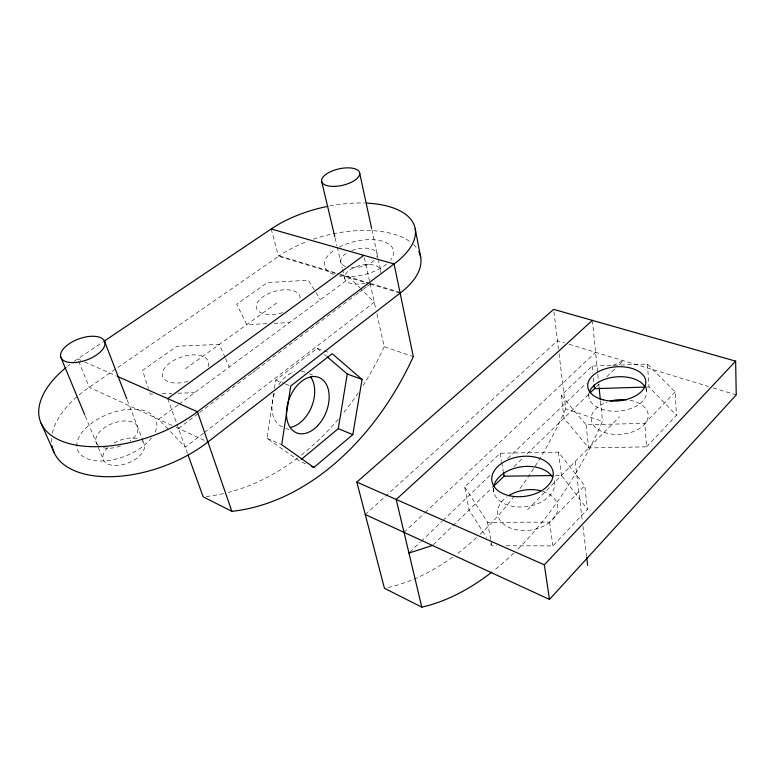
<?xml version="1.0" encoding="UTF-8"?>
<svg xmlns="http://www.w3.org/2000/svg" width="775" height="775" viewBox="0 0 775 775"><rect width="100%" height="100%" fill="white"/><g stroke="black" fill="none" stroke-linecap="round" stroke-linejoin="round"><path stroke-width="0.58" stroke-dasharray="3.88 2.91" d="M305.602 463.77L299.382 460.999L266.988 438.272L273.759 393.187M274.476 388.44L275.726 380.137L317.149 348.295L330.043 352.935M506.191 545.794L552.904 545.871L587.479 509.33L584.738 485.644L558.426 452.154L500.233 453.21L464.651 486.962L469.088 510.037L486.623 537.598M646.573 446.846L676.439 415.274L675.161 391.927L647.425 364.056L592.129 366.062L561.226 395.366L564.035 418.122L588.661 447.94L646.573 446.846L644.829 423.373L675.161 391.927M464.651 486.962L487.552 522.321L549.553 522.118L584.738 485.644M527.533 509.688L619.574 416.708M433.332 544.651L492.328 487.533M514.028 466.531L522.699 458.132M527.039 453.937L589.242 393.719M596.45 386.735L599.928 383.373M606.864 376.66L615.544 368.261M619.012 364.899L623.352 360.695L611.543 366.052M409.81 552.197L420.292 542.161M421.164 541.328L442.128 521.255M443 520.422L490.158 475.259M507.625 458.529L586.229 383.257M404.027 532.386L424.235 513.379M425.117 512.556L595.568 352.286M365.257 514.513L557.467 340.748L564.394 342.85M203.476 433.235L185.244 447.214L169.425 430.619M204.435 432.498L374.277 302.202L360.85 288.804M178.463 428.42L198.7 413.182M199.659 412.455L251.701 373.279M252.66 372.562L255.547 370.382M256.515 369.656L354.805 295.653M355.764 294.926L358.66 292.756M359.619 292.03L362.516 289.85M363.475 289.123L366.372 286.953M367.331 286.227L370.227 284.047M178.027 404.918L158.594 419.265L168.592 429.747M178.996 404.201L349.942 277.905L360.017 287.961M185.496 368.755L278.157 301.988M74.255 361.276A98.987 51.286 -19.5 0 1 77.733 358.903L102.794 342.075M266.92 323.659L246.731 324.628L236.714 304.188L267.452 282.565L308.382 280.211L315.328 291.516M274.05 323.311L289.501 322.565M152.646 394.068L150.253 394.146L148.79 389.622M162.237 393.748L171.827 393.429M177.824 393.225L194.602 392.663M646.66 387.035L649.033 386.957L676.439 415.274M561.226 395.366L586.103 424.768L644.829 423.373M555.472 475.511L561.449 475.433L587.479 509.33M490.517 543.721L491.815 545.765L496.601 545.774M279.252 255.837L339.45 274.04M340.603 274.389L369.549 283.137M370.712 283.485L400.811 292.592M335.72 273.594L278.583 256.302L89.241 387.306A97.233 52.322 -19.9 0 0 52.187 434M340.06 274.912L367.786 283.311M370.053 283.999L400.132 293.105M569.015 344.245L708.573 386.502M713.184 387.907L736.25 394.892M376.892 313.904L384.216 346.696L413.327 356.645M559.046 353.691L565.75 408.793L602.495 421.368A305.883 175.324 -72.6 0 1 516.15 550.812M309.283 373.812L312.645 375.09M275.726 380.137L284.289 383.509M285.365 383.935L290.722 386.037M285.888 428.294L289.211 429.708M266.988 438.272L281.713 444.724M77.733 358.903L81.026 360.356M84.562 361.915L116.134 375.856M171.934 425.407L89.241 387.306L78.614 361.092M176.032 427.296L207.894 441.983M317.149 348.295L320.802 351.414M324.454 354.524L326.275 356.083M315.968 292.543L320.385 299.741M225.012 357.333L219.325 344.381L176.932 346.251L142.571 370.421L148.422 388.498M225.486 358.408L229.284 367.05M85.231 416.03L103.211 459.352M127.197 399.968L144.121 443.862M167.7 398.612L187.666 453.927M271.192 228.983L278.583 256.302A84.814 41.957 -13.4 0 1 307.791 241.17M335.042 237.76L336.98 245.946M337.251 247.109L342.24 268.14M342.521 269.312L344.739 278.661M364.318 257.639L369.83 282.284M370.092 283.447L375.846 309.215M371.864 229.565L377.948 257.746M378.2 258.918L380.738 270.659M487.552 522.321L490.749 539.904M490.963 541.076L491.815 545.765M493.181 488.492L493.772 491.892M500.233 453.21L501.57 461.251M501.764 462.404L503.285 471.597M549.553 522.118L552.904 545.871M558.426 452.154L561.449 475.433M553.941 311.763L558.465 348.895M575.195 461.542L582.354 521.284M582.926 526.06L586.51 555.937M586.103 424.768L588.661 447.94M588.535 393.254L588.777 395.483M592.129 366.062L592.865 373.201M593.35 377.958L593.844 382.724M592.371 320.385L597.583 372.387M597.796 374.48L598.639 382.898M598.755 384.1L598.998 386.502M600.441 400.927L602.495 421.368M646.224 387.326L646.544 391.83M647.425 364.056L649.033 386.957M513.835 553.069A305.883 175.324 -72.6 0 1 493.559 570.807M565.75 408.793A297.755 178.783 -72.8 0 1 519.676 488.986M514.348 496.078A297.755 178.783 -72.8 0 1 479.647 534.74M476.538 537.637A297.755 178.783 -72.8 0 1 456.93 553.989M452.619 557.148A297.755 178.783 -72.8 0 1 386.773 587.818M554.164 480.723A30.758 20.072 -7.9 0 1 525.76 506.714A30.758 20.072 -7.9 0 1 493.549 487.766M645.749 388.353A28.966 17.157 -5 0 1 619.535 411.021A28.966 17.157 -5 0 1 588.942 393.739M542.674 491.311A30.293 20.237 -7.7 0 1 552.207 520.064A30.293 20.237 -7.7 0 1 507.819 526.855A30.293 20.237 -7.7 0 1 507.053 496.765M630.075 400.297A28.559 17.331 -4.6 0 1 642.93 425.911A28.559 17.331 -4.6 0 1 598 429.369A28.559 17.331 -4.6 0 1 607.164 402.06M282.613 312.654A22.553 11.315 -15 0 1 256.254 307.297A22.553 11.315 -15 0 1 279.572 290.296A22.553 11.315 -15 0 1 299.722 300.177M187.947 381.348A24.073 12.565 -18.1 0 1 162.285 374.112A24.073 12.565 -18.1 0 1 188.674 355.318A24.073 12.565 -18.1 0 1 207.932 367.108M51.605 442.302A97.233 52.322 -19.9 0 1 51.673 437.672M339.169 247.186A35.33 17.215 -12.8 0 1 381.232 240.909A35.33 17.215 -12.8 0 1 390.513 260.109M386.647 264.033A35.33 17.215 -12.8 0 1 339.198 275.958M333.521 274.427A35.33 17.215 -12.8 0 1 335.401 249.366M351.782 250.606A18.619 9.067 -12.8 0 1 371.157 248.92A18.619 9.067 -12.8 0 1 376.418 257.6M374.189 260.381A18.619 9.067 -12.8 0 1 349.719 267.452M345.621 266.493A18.619 9.067 -12.8 0 1 347.374 252.708M98.503 445.538A22.117 11.945 -20.8 0 1 105.458 427.015A22.117 11.945 -20.8 0 1 133.959 422.85A22.117 11.945 -20.8 0 1 130.123 440.907M120.513 445.993A22.117 11.945 -20.8 0 1 102.222 447.417M151.571 437.875A41.947 22.669 -20.9 0 1 83.797 457.056A41.947 22.669 -20.9 0 1 110.873 413.123A41.947 22.669 -20.9 0 1 155.019 432.276M141.99 440.956A21.874 12.08 -21.1 0 1 135.828 458.965A21.874 12.08 -21.1 0 1 108.219 464.215A21.874 12.08 -21.1 0 1 108.083 447.398M113.983 443.067A21.874 12.08 -21.1 0 1 137.223 438.65M365.471 283.088A18.455 9.193 -12.8 0 1 344.575 277.876A18.455 9.193 -12.8 0 1 363.436 264.817A18.455 9.193 -12.8 0 1 380.583 272.616M313.362 239.184A84.814 41.957 -13.4 0 1 409.752 241.471M413.501 244.542A84.814 41.957 -13.4 0 1 417.764 249.715M67.599 366.255A98.987 51.286 -19.5 0 1 70.041 364.357M329.714 205.956A86.161 40.968 -13.4 0 1 364.473 203.04M384.216 346.696A258.947 189.342 -74.5 0 1 363.01 385.621M358.292 392.809A258.947 189.342 -74.5 0 1 341.93 414.828M338.22 419.285A258.947 189.342 -74.5 0 1 300.39 455.807M297.658 457.909A258.947 189.342 -74.5 0 1 228.17 492.474M223.481 493.607A258.947 189.342 -74.5 0 1 206.257 496.513M282.575 426.889A29.566 19.704 -67.9 0 1 275.077 391.947M278.835 384.71A29.566 19.704 -67.9 0 1 294.723 371.651M301.097 371.089A29.566 19.704 -67.9 0 1 304.798 372.107"/><path stroke-width="1.16" d="M301.233 459.459L338.278 428.653L347.268 373.986L327.195 356.858M352.819 434.61L362.07 379.45L332.194 353.7L290.722 386.037L281.713 444.724L313.894 467.451L352.819 434.61L338.278 428.653M365.257 514.513L549.485 599.424L736.25 394.892L735.64 361.15L553.65 309.37L356.82 482.079L384.448 588.303L421.794 607.145A305.883 175.324 -72.6 0 0 491.854 572.134M549.485 599.424L544.341 564.83L735.64 361.15M492.968 486.923L504.477 475.772M590.114 392.877L595.587 387.577M592.371 320.385L396.199 499.449L421.794 607.145M167.7 398.612L363.814 255.343M103.792 341.407L271.192 228.983A86.161 40.968 -13.4 0 1 327.786 206.334M408.938 553.04L432.46 545.484M645.478 387.074L594.454 388.672L594.086 385.097M551.877 475.559L504.05 476.189L503.479 472.74M271.192 228.983L394.078 263.955L413.327 356.645A265.021 188.344 -74.1 0 1 231.861 511.316L203.147 496.823L188.073 455.061M347.268 373.986L362.07 379.45M117.228 376.34L197.431 411.728L231.861 511.316M356.82 482.079L544.341 564.83M311.821 466.531L313.894 467.451M41.114 423.286L54.085 452.503M60.789 357.159L84.766 414.916M104.615 341.426L126.761 398.834M321.741 181.67L334.761 236.598M359.697 173.203A19.462 8.409 -12.8 0 1 331.952 186.349A19.462 8.409 -12.8 0 1 330.305 171.798A19.462 8.409 -12.8 0 1 359.697 173.203L371.613 228.392M415.216 228.838L420.709 257.407M586.656 557.128L587.653 565.488M599.114 387.703L600.325 399.726M493.917 485.712A30.758 20.072 -7.9 0 1 520.761 466.899A30.758 20.072 -7.9 0 1 552.41 476.877M589.397 392.024A28.966 17.157 -5 0 1 615.747 376.921A28.966 17.157 -5 0 1 644.897 386.696M509.214 495.361A30.293 20.237 -7.7 0 1 540.223 490.643M610.71 400.995A28.559 17.331 -4.6 0 1 626.646 399.813M418.791 251.575A84.814 41.957 -13.4 0 1 400.132 293.105L207.894 441.983A97.233 52.322 -19.9 0 1 111.581 476.683A97.233 52.322 -19.9 0 1 52.002 445.741M366.304 203.108A86.161 40.968 -13.4 0 1 394.078 263.955L197.431 411.728A98.987 51.286 -19.5 0 1 65.197 442.389A98.987 51.286 -19.5 0 1 66.001 367.553M310.475 376.718A29.566 19.704 -67.9 0 1 311.763 406.332A29.566 19.704 -67.9 0 1 290.509 427.412M509.107 495.671A30.952 19.995 -8 0 0 553.176 472.479A30.952 19.995 -8 0 0 505.164 461.261A30.952 19.995 -8 0 0 509.107 495.671M602.979 399.764A29.14 17.069 -5.1 0 0 645.817 381.697A29.14 17.069 -5.1 0 0 601.497 370.218A29.14 17.069 -5.1 0 0 602.979 399.764M317.576 425.775A29.867 19.607 -67.9 0 0 319.368 377.638A29.867 19.607 -67.9 0 0 286.469 412.106A29.867 19.607 -67.9 0 0 317.576 425.775M73.286 362.623A23.279 11.237 -19.8 0 0 104.916 342.531A23.279 11.237 -19.8 0 0 70.07 343.18A23.279 11.237 -19.8 0 0 73.286 362.623"/></g></svg>
